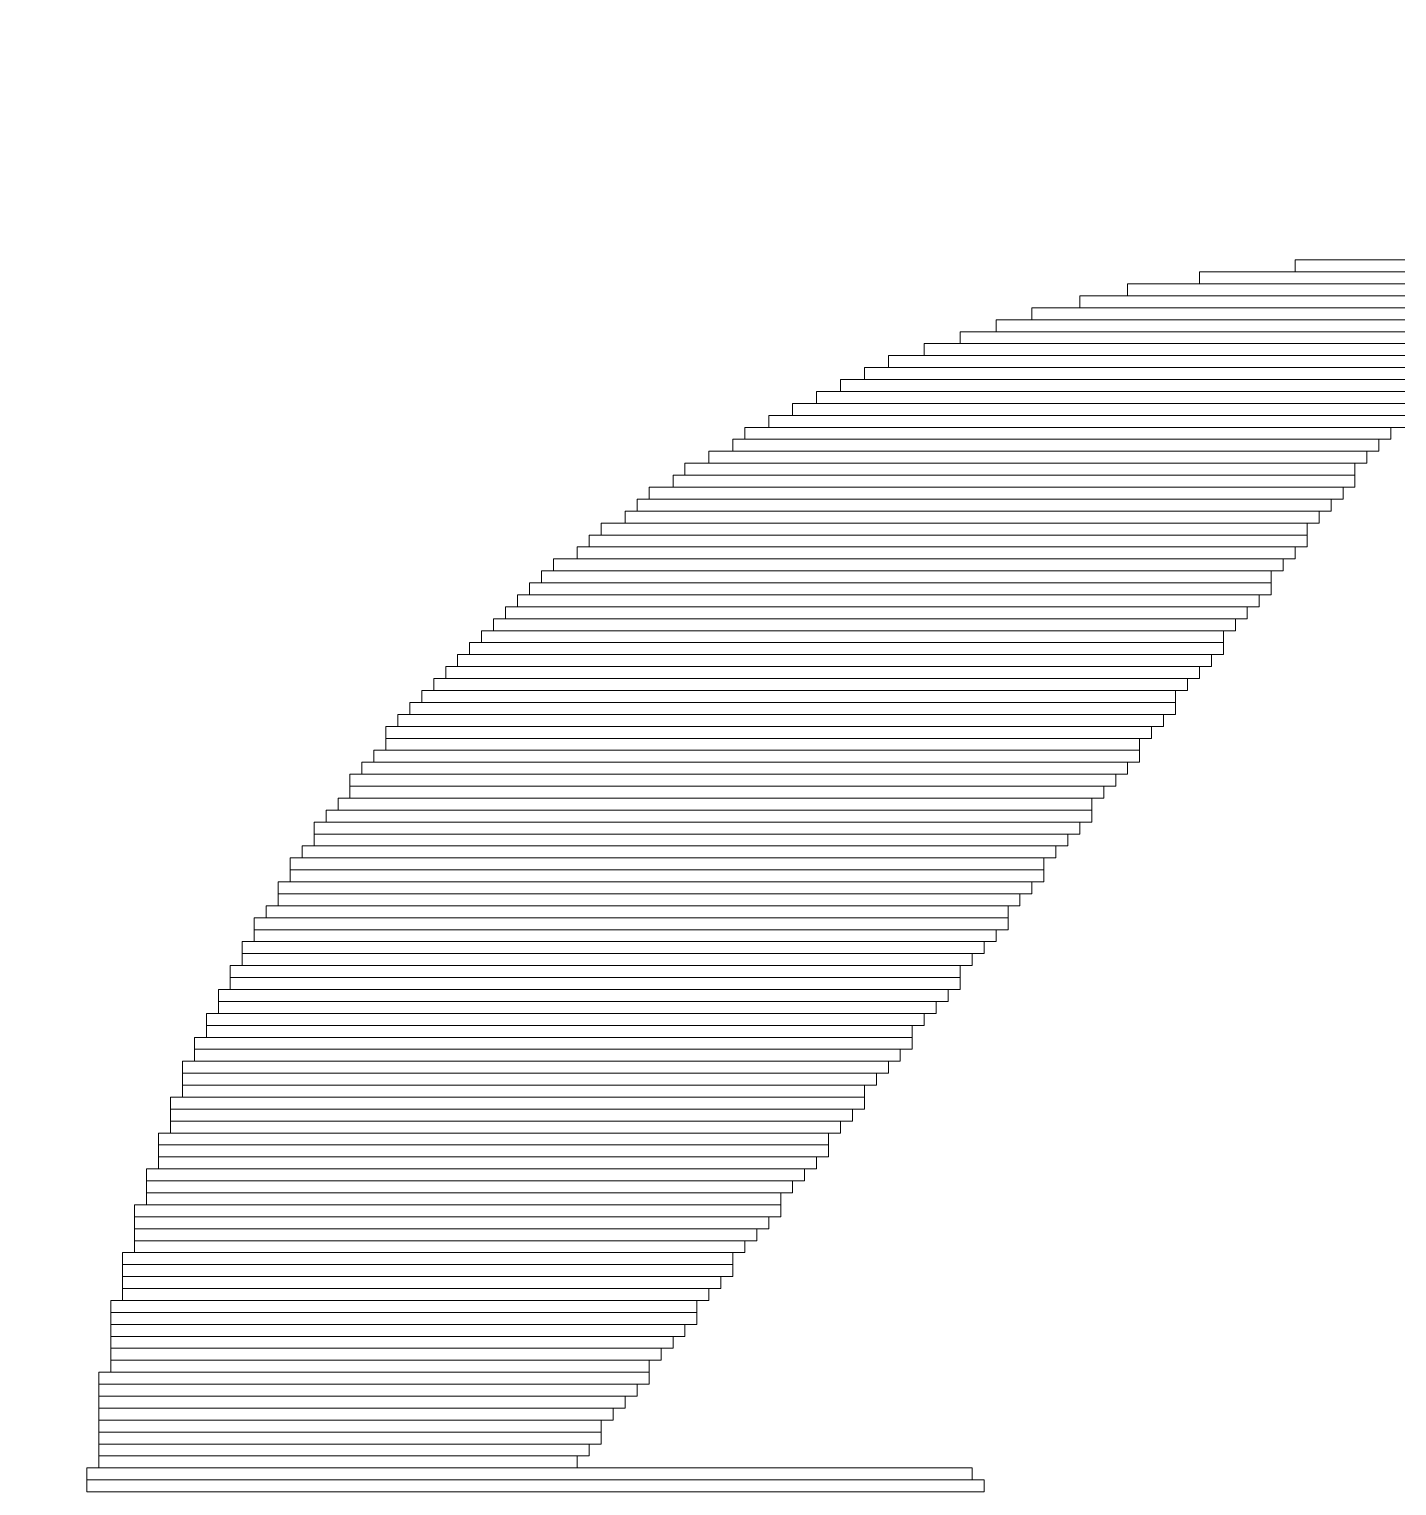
# Model space of a CAD drawing. Header units: millimetres. Extents: x -32 to 79, y -57 to 20.
# Drawn here: x 41.586 to 44.49, y -19.232 to -16.138 of the extents above; entities that cross this region are included whole.
import ezdxf

# ---------------------------------------------------------------- set-up
doc = ezdxf.new("R2010")
doc.units = ezdxf.units.MM
doc.header["$MEASUREMENT"] = 0
doc.layers.add('BG_OUTLINE', color=7, linetype='Continuous')
doc.layers.add('MA_PEN3', color=7, linetype='Continuous')

msp = doc.modelspace()

# ---------------------------------------------------------------- linework, layer by layer
at = {"layer": 'BG_OUTLINE', "lineweight": 9}
msp.add_open_spline([(-31.5602, -57.3483), (-31.5602, -57.3483), (-31.5602, 2.6515), (-31.5602, 2.6515), (-31.5602, 2.6515), (-31.5602, 2.6515), (48.4395, 2.6515), (48.4395, 2.6515), (48.4395, 2.6515), (48.4395, 2.6515), (48.4395, -57.3483), (48.4395, -57.3483), (48.4395, -57.3483), (48.4395, -57.3483), (-31.5602, -57.3483), (-31.5602, -57.3483)], degree=3, knots=[0, 0, 0, 0, 0.25, 0.25, 0.25, 0.25, 0.5, 0.5, 0.5, 0.5, 0.75, 0.75, 0.75, 0.75, 1, 1, 1, 1], dxfattribs=at)
at = {"layer": 'MA_PEN3', "lineweight": 9}
for points in [[(44.2737, -16.6535), (44.2737, -16.6535), (44.2737, -16.6281), (44.2737, -16.6281), (44.2737, -16.6281), (44.2737, -16.6281), (44.7055, -16.6281), (44.7055, -16.6281), (44.7055, -16.6281), (44.7055, -16.6281), (44.7055, -16.6535), (44.7055, -16.6535), (44.7055, -16.6535), (44.7055, -16.6535), (44.2737, -16.6535), (44.2737, -16.6535)], [(44.0705, -16.6789), (44.0705, -16.6789), (44.0705, -16.6535), (44.0705, -16.6535), (44.0705, -16.6535), (44.0705, -16.6535), (44.9087, -16.6535), (44.9087, -16.6535), (44.9087, -16.6535), (44.9087, -16.6535), (44.9087, -16.6789), (44.9087, -16.6789), (44.9087, -16.6789), (44.9087, -16.6789), (44.0705, -16.6789), (44.0705, -16.6789)], [(43.8165, -16.7297), (43.8165, -16.7297), (43.8165, -16.7043), (43.8165, -16.7043), (43.8165, -16.7043), (43.8165, -16.7043), (45.1627, -16.7043), (45.1627, -16.7043), (45.1627, -16.7043), (45.1627, -16.7043), (45.1627, -16.7297), (45.1627, -16.7297), (45.1627, -16.7297), (45.1627, -16.7297), (43.8165, -16.7297), (43.8165, -16.7297)], [(43.9181, -16.7043), (43.9181, -16.7043), (43.9181, -16.6789), (43.9181, -16.6789), (43.9181, -16.6789), (43.9181, -16.6789), (45.0611, -16.6789), (45.0611, -16.6789), (45.0611, -16.6789), (45.0611, -16.6789), (45.0611, -16.7043), (45.0611, -16.7043), (45.0611, -16.7043), (45.0611, -16.7043), (43.9181, -16.7043), (43.9181, -16.7043)], [(43.7149, -16.7551), (43.7149, -16.7551), (43.7149, -16.7297), (43.7149, -16.7297), (43.7149, -16.7297), (43.7149, -16.7297), (45.2643, -16.7297), (45.2643, -16.7297), (45.2643, -16.7297), (45.2643, -16.7297), (45.2643, -16.7551), (45.2643, -16.7551), (45.2643, -16.7551), (45.2643, -16.7551), (43.7149, -16.7551), (43.7149, -16.7551)], [(43.6387, -16.7805), (43.6387, -16.7805), (43.6387, -16.7551), (43.6387, -16.7551), (43.6387, -16.7551), (43.6387, -16.7551), (45.3405, -16.7551), (45.3405, -16.7551), (45.3405, -16.7551), (45.3405, -16.7551), (45.3405, -16.7805), (45.3405, -16.7805), (45.3405, -16.7805), (45.3405, -16.7805), (43.6387, -16.7805), (43.6387, -16.7805)], [(43.5625, -16.8059), (43.5625, -16.8059), (43.5625, -16.7805), (43.5625, -16.7805), (43.5625, -16.7805), (43.5625, -16.7805), (45.4167, -16.7805), (45.4167, -16.7805), (45.4167, -16.7805), (45.4167, -16.7805), (45.4167, -16.8059), (45.4167, -16.8059), (45.4167, -16.8059), (45.4167, -16.8059), (43.5625, -16.8059), (43.5625, -16.8059)], [(43.4863, -16.8313), (43.4863, -16.8313), (43.4863, -16.8059), (43.4863, -16.8059), (43.4863, -16.8059), (43.4863, -16.8059), (45.4929, -16.8059), (45.4929, -16.8059), (45.4929, -16.8059), (45.4929, -16.8059), (45.4929, -16.8313), (45.4929, -16.8313), (45.4929, -16.8313), (45.4929, -16.8313), (43.4863, -16.8313), (43.4863, -16.8313)], [(43.3593, -16.8821), (43.3593, -16.8821), (43.3593, -16.8567), (43.3593, -16.8567), (43.3593, -16.8567), (43.3593, -16.8567), (45.6199, -16.8567), (45.6199, -16.8567), (45.6199, -16.8567), (45.6199, -16.8567), (45.6199, -16.8821), (45.6199, -16.8821), (45.6199, -16.8821), (45.6199, -16.8821), (43.3593, -16.8821), (43.3593, -16.8821)], [(43.4101, -16.8567), (43.4101, -16.8567), (43.4101, -16.8313), (43.4101, -16.8313), (43.4101, -16.8313), (43.4101, -16.8313), (45.5691, -16.8313), (45.5691, -16.8313), (45.5691, -16.8313), (45.5691, -16.8313), (45.5691, -16.8567), (45.5691, -16.8567), (45.5691, -16.8567), (45.5691, -16.8567), (43.4101, -16.8567), (43.4101, -16.8567)], [(43.3085, -16.9075), (43.3085, -16.9075), (43.3085, -16.8821), (43.3085, -16.8821), (43.3085, -16.8821), (43.3085, -16.8821), (45.6707, -16.8821), (45.6707, -16.8821), (45.6707, -16.8821), (45.6707, -16.8821), (45.6707, -16.9075), (45.6707, -16.9075), (45.6707, -16.9075), (45.6707, -16.9075), (43.3085, -16.9075), (43.3085, -16.9075)], [(43.2577, -16.9329), (43.2577, -16.9329), (43.2577, -16.9075), (43.2577, -16.9075), (43.2577, -16.9075), (43.2577, -16.9075), (45.7215, -16.9075), (45.7215, -16.9075), (45.7215, -16.9075), (45.7215, -16.9075), (45.7215, -16.9329), (45.7215, -16.9329), (45.7215, -16.9329), (45.7215, -16.9329), (43.2577, -16.9329), (43.2577, -16.9329)], [(43.2069, -16.9583), (43.2069, -16.9583), (43.2069, -16.9329), (43.2069, -16.9329), (43.2069, -16.9329), (43.2069, -16.9329), (45.7723, -16.9329), (45.7723, -16.9329), (45.7723, -16.9329), (45.7723, -16.9329), (45.7723, -16.9583), (45.7723, -16.9583), (45.7723, -16.9583), (45.7723, -16.9583), (43.2069, -16.9583), (43.2069, -16.9583)], [(43.1053, -17.0091), (43.1053, -17.0091), (43.1053, -16.9837), (43.1053, -16.9837), (43.1053, -16.9837), (43.1053, -16.9837), (44.4769, -16.9837), (44.4769, -16.9837), (44.4769, -16.9837), (44.4769, -16.9837), (44.4769, -17.0091), (44.4769, -17.0091), (44.4769, -17.0091), (44.4769, -17.0091), (43.1053, -17.0091), (43.1053, -17.0091)], [(43.1561, -16.9837), (43.1561, -16.9837), (43.1561, -16.9583), (43.1561, -16.9583), (43.1561, -16.9583), (43.1561, -16.9583), (45.8231, -16.9583), (45.8231, -16.9583), (45.8231, -16.9583), (45.8231, -16.9583), (45.8231, -16.9837), (45.8231, -16.9837), (45.8231, -16.9837), (45.8231, -16.9837), (43.1561, -16.9837), (43.1561, -16.9837)], [(43.0799, -17.0345), (43.0799, -17.0345), (43.0799, -17.0091), (43.0799, -17.0091), (43.0799, -17.0091), (43.0799, -17.0091), (44.4515, -17.0091), (44.4515, -17.0091), (44.4515, -17.0091), (44.4515, -17.0091), (44.4515, -17.0345), (44.4515, -17.0345), (44.4515, -17.0345), (44.4515, -17.0345), (43.0799, -17.0345), (43.0799, -17.0345)], [(43.0291, -17.0599), (43.0291, -17.0599), (43.0291, -17.0345), (43.0291, -17.0345), (43.0291, -17.0345), (43.0291, -17.0345), (44.4261, -17.0345), (44.4261, -17.0345), (44.4261, -17.0345), (44.4261, -17.0345), (44.4261, -17.0599), (44.4261, -17.0599), (44.4261, -17.0599), (44.4261, -17.0599), (43.0291, -17.0599), (43.0291, -17.0599)], [(42.9783, -17.0853), (42.9783, -17.0853), (42.9783, -17.0599), (42.9783, -17.0599), (42.9783, -17.0599), (42.9783, -17.0599), (44.4007, -17.0599), (44.4007, -17.0599), (44.4007, -17.0599), (44.4007, -17.0599), (44.4007, -17.0853), (44.4007, -17.0853), (44.4007, -17.0853), (44.4007, -17.0853), (42.9783, -17.0853), (42.9783, -17.0853)], [(42.9529, -17.1107), (42.9529, -17.1107), (42.9529, -17.0853), (42.9529, -17.0853), (42.9529, -17.0853), (42.9529, -17.0853), (44.4007, -17.0853), (44.4007, -17.0853), (44.4007, -17.0853), (44.4007, -17.0853), (44.4007, -17.1107), (44.4007, -17.1107), (44.4007, -17.1107), (44.4007, -17.1107), (42.9529, -17.1107), (42.9529, -17.1107)], [(42.8767, -17.1615), (42.8767, -17.1615), (42.8767, -17.1361), (42.8767, -17.1361), (42.8767, -17.1361), (42.8767, -17.1361), (44.3499, -17.1361), (44.3499, -17.1361), (44.3499, -17.1361), (44.3499, -17.1361), (44.3499, -17.1615), (44.3499, -17.1615), (44.3499, -17.1615), (44.3499, -17.1615), (42.8767, -17.1615), (42.8767, -17.1615)], [(42.9021, -17.1361), (42.9021, -17.1361), (42.9021, -17.1107), (42.9021, -17.1107), (42.9021, -17.1107), (42.9021, -17.1107), (44.3753, -17.1107), (44.3753, -17.1107), (44.3753, -17.1107), (44.3753, -17.1107), (44.3753, -17.1361), (44.3753, -17.1361), (44.3753, -17.1361), (44.3753, -17.1361), (42.9021, -17.1361), (42.9021, -17.1361)], [(42.8513, -17.1869), (42.8513, -17.1869), (42.8513, -17.1615), (42.8513, -17.1615), (42.8513, -17.1615), (42.8513, -17.1615), (44.3245, -17.1615), (44.3245, -17.1615), (44.3245, -17.1615), (44.3245, -17.1615), (44.3245, -17.1869), (44.3245, -17.1869), (44.3245, -17.1869), (44.3245, -17.1869), (42.8513, -17.1869), (42.8513, -17.1869)], [(42.8005, -17.2123), (42.8005, -17.2123), (42.8005, -17.1869), (42.8005, -17.1869), (42.8005, -17.1869), (42.8005, -17.1869), (44.2991, -17.1869), (44.2991, -17.1869), (44.2991, -17.1869), (44.2991, -17.1869), (44.2991, -17.2123), (44.2991, -17.2123), (44.2991, -17.2123), (44.2991, -17.2123), (42.8005, -17.2123), (42.8005, -17.2123)], [(42.7751, -17.2377), (42.7751, -17.2377), (42.7751, -17.2123), (42.7751, -17.2123), (42.7751, -17.2123), (42.7751, -17.2123), (44.2991, -17.2123), (44.2991, -17.2123), (44.2991, -17.2123), (44.2991, -17.2123), (44.2991, -17.2377), (44.2991, -17.2377), (44.2991, -17.2377), (44.2991, -17.2377), (42.7751, -17.2377), (42.7751, -17.2377)], [(42.7497, -17.2631), (42.7497, -17.2631), (42.7497, -17.2377), (42.7497, -17.2377), (42.7497, -17.2377), (42.7497, -17.2377), (44.2737, -17.2377), (44.2737, -17.2377), (44.2737, -17.2377), (44.2737, -17.2377), (44.2737, -17.2631), (44.2737, -17.2631), (44.2737, -17.2631), (44.2737, -17.2631), (42.7497, -17.2631), (42.7497, -17.2631)], [(42.6735, -17.3139), (42.6735, -17.3139), (42.6735, -17.2885), (42.6735, -17.2885), (42.6735, -17.2885), (42.6735, -17.2885), (44.2229, -17.2885), (44.2229, -17.2885), (44.2229, -17.2885), (44.2229, -17.2885), (44.2229, -17.3139), (44.2229, -17.3139), (44.2229, -17.3139), (44.2229, -17.3139), (42.6735, -17.3139), (42.6735, -17.3139)], [(42.6989, -17.2885), (42.6989, -17.2885), (42.6989, -17.2631), (42.6989, -17.2631), (42.6989, -17.2631), (42.6989, -17.2631), (44.2483, -17.2631), (44.2483, -17.2631), (44.2483, -17.2631), (44.2483, -17.2631), (44.2483, -17.2885), (44.2483, -17.2885), (44.2483, -17.2885), (44.2483, -17.2885), (42.6989, -17.2885), (42.6989, -17.2885)], [(42.6481, -17.3393), (42.6481, -17.3393), (42.6481, -17.3139), (42.6481, -17.3139), (42.6481, -17.3139), (42.6481, -17.3139), (44.2229, -17.3139), (44.2229, -17.3139), (44.2229, -17.3139), (44.2229, -17.3139), (44.2229, -17.3393), (44.2229, -17.3393), (44.2229, -17.3393), (44.2229, -17.3393), (42.6481, -17.3393), (42.6481, -17.3393)], [(42.6227, -17.3647), (42.6227, -17.3647), (42.6227, -17.3393), (42.6227, -17.3393), (42.6227, -17.3393), (42.6227, -17.3393), (44.1975, -17.3393), (44.1975, -17.3393), (44.1975, -17.3393), (44.1975, -17.3393), (44.1975, -17.3647), (44.1975, -17.3647), (44.1975, -17.3647), (44.1975, -17.3647), (42.6227, -17.3647), (42.6227, -17.3647)], [(42.5973, -17.3901), (42.5973, -17.3901), (42.5973, -17.3647), (42.5973, -17.3647), (42.5973, -17.3647), (42.5973, -17.3647), (44.1721, -17.3647), (44.1721, -17.3647), (44.1721, -17.3647), (44.1721, -17.3647), (44.1721, -17.3901), (44.1721, -17.3901), (44.1721, -17.3901), (44.1721, -17.3901), (42.5973, -17.3901), (42.5973, -17.3901)], [(42.5465, -17.4409), (42.5465, -17.4409), (42.5465, -17.4155), (42.5465, -17.4155), (42.5465, -17.4155), (42.5465, -17.4155), (44.1213, -17.4155), (44.1213, -17.4155), (44.1213, -17.4155), (44.1213, -17.4155), (44.1213, -17.4409), (44.1213, -17.4409), (44.1213, -17.4409), (44.1213, -17.4409), (42.5465, -17.4409), (42.5465, -17.4409)], [(42.5719, -17.4155), (42.5719, -17.4155), (42.5719, -17.3901), (42.5719, -17.3901), (42.5719, -17.3901), (42.5719, -17.3901), (44.1467, -17.3901), (44.1467, -17.3901), (44.1467, -17.3901), (44.1467, -17.3901), (44.1467, -17.4155), (44.1467, -17.4155), (44.1467, -17.4155), (44.1467, -17.4155), (42.5719, -17.4155), (42.5719, -17.4155)], [(42.5211, -17.4663), (42.5211, -17.4663), (42.5211, -17.4409), (42.5211, -17.4409), (42.5211, -17.4409), (42.5211, -17.4409), (44.1213, -17.4409), (44.1213, -17.4409), (44.1213, -17.4409), (44.1213, -17.4409), (44.1213, -17.4663), (44.1213, -17.4663), (44.1213, -17.4663), (44.1213, -17.4663), (42.5211, -17.4663), (42.5211, -17.4663)], [(42.4957, -17.4917), (42.4957, -17.4917), (42.4957, -17.4663), (42.4957, -17.4663), (42.4957, -17.4663), (42.4957, -17.4663), (44.0959, -17.4663), (44.0959, -17.4663), (44.0959, -17.4663), (44.0959, -17.4663), (44.0959, -17.4917), (44.0959, -17.4917), (44.0959, -17.4917), (44.0959, -17.4917), (42.4957, -17.4917), (42.4957, -17.4917)], [(42.4703, -17.5171), (42.4703, -17.5171), (42.4703, -17.4917), (42.4703, -17.4917), (42.4703, -17.4917), (42.4703, -17.4917), (44.0705, -17.4917), (44.0705, -17.4917), (44.0705, -17.4917), (44.0705, -17.4917), (44.0705, -17.5171), (44.0705, -17.5171), (44.0705, -17.5171), (44.0705, -17.5171), (42.4703, -17.5171), (42.4703, -17.5171)], [(42.4449, -17.5425), (42.4449, -17.5425), (42.4449, -17.5171), (42.4449, -17.5171), (42.4449, -17.5171), (42.4449, -17.5171), (44.0451, -17.5171), (44.0451, -17.5171), (44.0451, -17.5171), (44.0451, -17.5171), (44.0451, -17.5425), (44.0451, -17.5425), (44.0451, -17.5425), (44.0451, -17.5425), (42.4449, -17.5425), (42.4449, -17.5425)], [(42.3941, -17.5933), (42.3941, -17.5933), (42.3941, -17.5679), (42.3941, -17.5679), (42.3941, -17.5679), (42.3941, -17.5679), (44.0197, -17.5679), (44.0197, -17.5679), (44.0197, -17.5679), (44.0197, -17.5679), (44.0197, -17.5933), (44.0197, -17.5933), (44.0197, -17.5933), (44.0197, -17.5933), (42.3941, -17.5933), (42.3941, -17.5933)], [(42.4195, -17.5679), (42.4195, -17.5679), (42.4195, -17.5425), (42.4195, -17.5425), (42.4195, -17.5425), (42.4195, -17.5425), (44.0197, -17.5425), (44.0197, -17.5425), (44.0197, -17.5425), (44.0197, -17.5425), (44.0197, -17.5679), (44.0197, -17.5679), (44.0197, -17.5679), (44.0197, -17.5679), (42.4195, -17.5679), (42.4195, -17.5679)], [(42.3687, -17.6187), (42.3687, -17.6187), (42.3687, -17.5933), (42.3687, -17.5933), (42.3687, -17.5933), (42.3687, -17.5933), (43.9943, -17.5933), (43.9943, -17.5933), (43.9943, -17.5933), (43.9943, -17.5933), (43.9943, -17.6187), (43.9943, -17.6187), (43.9943, -17.6187), (43.9943, -17.6187), (42.3687, -17.6187), (42.3687, -17.6187)], [(42.3433, -17.6441), (42.3433, -17.6441), (42.3433, -17.6187), (42.3433, -17.6187), (42.3433, -17.6187), (42.3433, -17.6187), (43.9689, -17.6187), (43.9689, -17.6187), (43.9689, -17.6187), (43.9689, -17.6187), (43.9689, -17.6441), (43.9689, -17.6441), (43.9689, -17.6441), (43.9689, -17.6441), (42.3433, -17.6441), (42.3433, -17.6441)], [(42.3433, -17.6695), (42.3433, -17.6695), (42.3433, -17.6441), (42.3433, -17.6441), (42.3433, -17.6441), (42.3433, -17.6441), (43.9435, -17.6441), (43.9435, -17.6441), (43.9435, -17.6441), (43.9435, -17.6441), (43.9435, -17.6695), (43.9435, -17.6695), (43.9435, -17.6695), (43.9435, -17.6695), (42.3433, -17.6695), (42.3433, -17.6695)], [(42.2925, -17.7203), (42.2925, -17.7203), (42.2925, -17.6949), (42.2925, -17.6949), (42.2925, -17.6949), (42.2925, -17.6949), (43.9181, -17.6949), (43.9181, -17.6949), (43.9181, -17.6949), (43.9181, -17.6949), (43.9181, -17.7203), (43.9181, -17.7203), (43.9181, -17.7203), (43.9181, -17.7203), (42.2925, -17.7203), (42.2925, -17.7203)], [(42.3179, -17.6949), (42.3179, -17.6949), (42.3179, -17.6695), (42.3179, -17.6695), (42.3179, -17.6695), (42.3179, -17.6695), (43.9435, -17.6695), (43.9435, -17.6695), (43.9435, -17.6695), (43.9435, -17.6695), (43.9435, -17.6949), (43.9435, -17.6949), (43.9435, -17.6949), (43.9435, -17.6949), (42.3179, -17.6949), (42.3179, -17.6949)], [(42.2671, -17.7457), (42.2671, -17.7457), (42.2671, -17.7203), (42.2671, -17.7203), (42.2671, -17.7203), (42.2671, -17.7203), (43.8927, -17.7203), (43.8927, -17.7203), (43.8927, -17.7203), (43.8927, -17.7203), (43.8927, -17.7457), (43.8927, -17.7457), (43.8927, -17.7457), (43.8927, -17.7457), (42.2671, -17.7457), (42.2671, -17.7457)], [(42.2671, -17.7711), (42.2671, -17.7711), (42.2671, -17.7457), (42.2671, -17.7457), (42.2671, -17.7457), (42.2671, -17.7457), (43.8673, -17.7457), (43.8673, -17.7457), (43.8673, -17.7457), (43.8673, -17.7457), (43.8673, -17.7711), (43.8673, -17.7711), (43.8673, -17.7711), (43.8673, -17.7711), (42.2671, -17.7711), (42.2671, -17.7711)], [(42.2417, -17.7965), (42.2417, -17.7965), (42.2417, -17.7711), (42.2417, -17.7711), (42.2417, -17.7711), (42.2417, -17.7711), (43.8419, -17.7711), (43.8419, -17.7711), (43.8419, -17.7711), (43.8419, -17.7711), (43.8419, -17.7965), (43.8419, -17.7965), (43.8419, -17.7965), (43.8419, -17.7965), (42.2417, -17.7965), (42.2417, -17.7965)], [(42.2163, -17.8219), (42.2163, -17.8219), (42.2163, -17.7965), (42.2163, -17.7965), (42.2163, -17.7965), (42.2163, -17.7965), (43.8419, -17.7965), (43.8419, -17.7965), (43.8419, -17.7965), (43.8419, -17.7965), (43.8419, -17.8219), (43.8419, -17.8219), (43.8419, -17.8219), (43.8419, -17.8219), (42.2163, -17.8219), (42.2163, -17.8219)], [(42.1909, -17.8473), (42.1909, -17.8473), (42.1909, -17.8219), (42.1909, -17.8219), (42.1909, -17.8219), (42.1909, -17.8219), (43.8165, -17.8219), (43.8165, -17.8219), (43.8165, -17.8219), (43.8165, -17.8219), (43.8165, -17.8473), (43.8165, -17.8473), (43.8165, -17.8473), (43.8165, -17.8473), (42.1909, -17.8473), (42.1909, -17.8473)], [(42.1909, -17.8727), (42.1909, -17.8727), (42.1909, -17.8473), (42.1909, -17.8473), (42.1909, -17.8473), (42.1909, -17.8473), (43.7911, -17.8473), (43.7911, -17.8473), (43.7911, -17.8473), (43.7911, -17.8473), (43.7911, -17.8727), (43.7911, -17.8727), (43.7911, -17.8727), (43.7911, -17.8727), (42.1909, -17.8727), (42.1909, -17.8727)], [(42.1655, -17.8981), (42.1655, -17.8981), (42.1655, -17.8727), (42.1655, -17.8727), (42.1655, -17.8727), (42.1655, -17.8727), (43.7657, -17.8727), (43.7657, -17.8727), (43.7657, -17.8727), (43.7657, -17.8727), (43.7657, -17.8981), (43.7657, -17.8981), (43.7657, -17.8981), (43.7657, -17.8981), (42.1655, -17.8981), (42.1655, -17.8981)], [(42.1401, -17.9235), (42.1401, -17.9235), (42.1401, -17.8981), (42.1401, -17.8981), (42.1401, -17.8981), (42.1401, -17.8981), (43.7403, -17.8981), (43.7403, -17.8981), (43.7403, -17.8981), (43.7403, -17.8981), (43.7403, -17.9235), (43.7403, -17.9235), (43.7403, -17.9235), (43.7403, -17.9235), (42.1401, -17.9235), (42.1401, -17.9235)], [(42.1401, -17.9489), (42.1401, -17.9489), (42.1401, -17.9235), (42.1401, -17.9235), (42.1401, -17.9235), (42.1401, -17.9235), (43.7403, -17.9235), (43.7403, -17.9235), (43.7403, -17.9235), (43.7403, -17.9235), (43.7403, -17.9489), (43.7403, -17.9489), (43.7403, -17.9489), (43.7403, -17.9489), (42.1401, -17.9489), (42.1401, -17.9489)], [(42.1147, -17.9743), (42.1147, -17.9743), (42.1147, -17.9489), (42.1147, -17.9489), (42.1147, -17.9489), (42.1147, -17.9489), (43.7149, -17.9489), (43.7149, -17.9489), (43.7149, -17.9489), (43.7149, -17.9489), (43.7149, -17.9743), (43.7149, -17.9743), (43.7149, -17.9743), (43.7149, -17.9743), (42.1147, -17.9743), (42.1147, -17.9743)], [(42.0893, -18.0251), (42.0893, -18.0251), (42.0893, -17.9997), (42.0893, -17.9997), (42.0893, -17.9997), (42.0893, -17.9997), (43.6641, -17.9997), (43.6641, -17.9997), (43.6641, -17.9997), (43.6641, -17.9997), (43.6641, -18.0251), (43.6641, -18.0251), (43.6641, -18.0251), (43.6641, -18.0251), (42.0893, -18.0251), (42.0893, -18.0251)], [(42.1147, -17.9997), (42.1147, -17.9997), (42.1147, -17.9743), (42.1147, -17.9743), (42.1147, -17.9743), (42.1147, -17.9743), (43.6895, -17.9743), (43.6895, -17.9743), (43.6895, -17.9743), (43.6895, -17.9743), (43.6895, -17.9997), (43.6895, -17.9997), (43.6895, -17.9997), (43.6895, -17.9997), (42.1147, -17.9997), (42.1147, -17.9997)], [(42.0639, -18.0505), (42.0639, -18.0505), (42.0639, -18.0251), (42.0639, -18.0251), (42.0639, -18.0251), (42.0639, -18.0251), (43.6641, -18.0251), (43.6641, -18.0251), (43.6641, -18.0251), (43.6641, -18.0251), (43.6641, -18.0505), (43.6641, -18.0505), (43.6641, -18.0505), (43.6641, -18.0505), (42.0639, -18.0505), (42.0639, -18.0505)], [(42.0639, -18.0759), (42.0639, -18.0759), (42.0639, -18.0505), (42.0639, -18.0505), (42.0639, -18.0505), (42.0639, -18.0505), (43.6387, -18.0505), (43.6387, -18.0505), (43.6387, -18.0505), (43.6387, -18.0505), (43.6387, -18.0759), (43.6387, -18.0759), (43.6387, -18.0759), (43.6387, -18.0759), (42.0639, -18.0759), (42.0639, -18.0759)], [(42.0385, -18.1013), (42.0385, -18.1013), (42.0385, -18.0759), (42.0385, -18.0759), (42.0385, -18.0759), (42.0385, -18.0759), (43.6133, -18.0759), (43.6133, -18.0759), (43.6133, -18.0759), (43.6133, -18.0759), (43.6133, -18.1013), (43.6133, -18.1013), (43.6133, -18.1013), (43.6133, -18.1013), (42.0385, -18.1013), (42.0385, -18.1013)], [(42.0131, -18.1521), (42.0131, -18.1521), (42.0131, -18.1267), (42.0131, -18.1267), (42.0131, -18.1267), (42.0131, -18.1267), (43.5625, -18.1267), (43.5625, -18.1267), (43.5625, -18.1267), (43.5625, -18.1267), (43.5625, -18.1521), (43.5625, -18.1521), (43.5625, -18.1521), (43.5625, -18.1521), (42.0131, -18.1521), (42.0131, -18.1521)], [(42.0385, -18.1267), (42.0385, -18.1267), (42.0385, -18.1013), (42.0385, -18.1013), (42.0385, -18.1013), (42.0385, -18.1013), (43.5879, -18.1013), (43.5879, -18.1013), (43.5879, -18.1013), (43.5879, -18.1013), (43.5879, -18.1267), (43.5879, -18.1267), (43.5879, -18.1267), (43.5879, -18.1267), (42.0385, -18.1267), (42.0385, -18.1267)], [(42.0131, -18.1775), (42.0131, -18.1775), (42.0131, -18.1521), (42.0131, -18.1521), (42.0131, -18.1521), (42.0131, -18.1521), (43.5625, -18.1521), (43.5625, -18.1521), (43.5625, -18.1521), (43.5625, -18.1521), (43.5625, -18.1775), (43.5625, -18.1775), (43.5625, -18.1775), (43.5625, -18.1775), (42.0131, -18.1775), (42.0131, -18.1775)], [(41.9877, -18.2029), (41.9877, -18.2029), (41.9877, -18.1775), (41.9877, -18.1775), (41.9877, -18.1775), (41.9877, -18.1775), (43.5371, -18.1775), (43.5371, -18.1775), (43.5371, -18.1775), (43.5371, -18.1775), (43.5371, -18.2029), (43.5371, -18.2029), (43.5371, -18.2029), (43.5371, -18.2029), (41.9877, -18.2029), (41.9877, -18.2029)], [(41.9877, -18.2283), (41.9877, -18.2283), (41.9877, -18.2029), (41.9877, -18.2029), (41.9877, -18.2029), (41.9877, -18.2029), (43.5117, -18.2029), (43.5117, -18.2029), (43.5117, -18.2029), (43.5117, -18.2029), (43.5117, -18.2283), (43.5117, -18.2283), (43.5117, -18.2283), (43.5117, -18.2283), (41.9877, -18.2283), (41.9877, -18.2283)], [(41.9623, -18.2537), (41.9623, -18.2537), (41.9623, -18.2283), (41.9623, -18.2283), (41.9623, -18.2283), (41.9623, -18.2283), (43.4863, -18.2283), (43.4863, -18.2283), (43.4863, -18.2283), (43.4863, -18.2283), (43.4863, -18.2537), (43.4863, -18.2537), (43.4863, -18.2537), (43.4863, -18.2537), (41.9623, -18.2537), (41.9623, -18.2537)], [(41.9369, -18.3045), (41.9369, -18.3045), (41.9369, -18.2791), (41.9369, -18.2791), (41.9369, -18.2791), (41.9369, -18.2791), (43.4609, -18.2791), (43.4609, -18.2791), (43.4609, -18.2791), (43.4609, -18.2791), (43.4609, -18.3045), (43.4609, -18.3045), (43.4609, -18.3045), (43.4609, -18.3045), (41.9369, -18.3045), (41.9369, -18.3045)], [(41.9623, -18.2791), (41.9623, -18.2791), (41.9623, -18.2537), (41.9623, -18.2537), (41.9623, -18.2537), (41.9623, -18.2537), (43.4609, -18.2537), (43.4609, -18.2537), (43.4609, -18.2537), (43.4609, -18.2537), (43.4609, -18.2791), (43.4609, -18.2791), (43.4609, -18.2791), (43.4609, -18.2791), (41.9623, -18.2791), (41.9623, -18.2791)], [(41.9369, -18.3299), (41.9369, -18.3299), (41.9369, -18.3045), (41.9369, -18.3045), (41.9369, -18.3045), (41.9369, -18.3045), (43.4355, -18.3045), (43.4355, -18.3045), (43.4355, -18.3045), (43.4355, -18.3045), (43.4355, -18.3299), (43.4355, -18.3299), (43.4355, -18.3299), (43.4355, -18.3299), (41.9369, -18.3299), (41.9369, -18.3299)], [(41.9115, -18.3553), (41.9115, -18.3553), (41.9115, -18.3299), (41.9115, -18.3299), (41.9115, -18.3299), (41.9115, -18.3299), (43.4101, -18.3299), (43.4101, -18.3299), (43.4101, -18.3299), (43.4101, -18.3299), (43.4101, -18.3553), (43.4101, -18.3553), (43.4101, -18.3553), (43.4101, -18.3553), (41.9115, -18.3553), (41.9115, -18.3553)], [(41.9115, -18.3807), (41.9115, -18.3807), (41.9115, -18.3553), (41.9115, -18.3553), (41.9115, -18.3553), (41.9115, -18.3553), (43.3847, -18.3553), (43.3847, -18.3553), (43.3847, -18.3553), (43.3847, -18.3553), (43.3847, -18.3807), (43.3847, -18.3807), (43.3847, -18.3807), (43.3847, -18.3807), (41.9115, -18.3807), (41.9115, -18.3807)], [(41.8861, -18.4315), (41.8861, -18.4315), (41.8861, -18.4061), (41.8861, -18.4061), (41.8861, -18.4061), (41.8861, -18.4061), (43.3593, -18.4061), (43.3593, -18.4061), (43.3593, -18.4061), (43.3593, -18.4061), (43.3593, -18.4315), (43.3593, -18.4315), (43.3593, -18.4315), (43.3593, -18.4315), (41.8861, -18.4315), (41.8861, -18.4315)], [(41.9115, -18.4061), (41.9115, -18.4061), (41.9115, -18.3807), (41.9115, -18.3807), (41.9115, -18.3807), (41.9115, -18.3807), (43.3593, -18.3807), (43.3593, -18.3807), (43.3593, -18.3807), (43.3593, -18.3807), (43.3593, -18.4061), (43.3593, -18.4061), (43.3593, -18.4061), (43.3593, -18.4061), (41.9115, -18.4061), (41.9115, -18.4061)], [(41.8861, -18.4569), (41.8861, -18.4569), (41.8861, -18.4315), (41.8861, -18.4315), (41.8861, -18.4315), (41.8861, -18.4315), (43.3339, -18.4315), (43.3339, -18.4315), (43.3339, -18.4315), (43.3339, -18.4315), (43.3339, -18.4569), (43.3339, -18.4569), (43.3339, -18.4569), (43.3339, -18.4569), (41.8861, -18.4569), (41.8861, -18.4569)], [(41.8861, -18.4823), (41.8861, -18.4823), (41.8861, -18.4569), (41.8861, -18.4569), (41.8861, -18.4569), (41.8861, -18.4569), (43.3085, -18.4569), (43.3085, -18.4569), (43.3085, -18.4569), (43.3085, -18.4569), (43.3085, -18.4823), (43.3085, -18.4823), (43.3085, -18.4823), (43.3085, -18.4823), (41.8861, -18.4823), (41.8861, -18.4823)], [(41.8607, -18.5077), (41.8607, -18.5077), (41.8607, -18.4823), (41.8607, -18.4823), (41.8607, -18.4823), (41.8607, -18.4823), (43.2831, -18.4823), (43.2831, -18.4823), (43.2831, -18.4823), (43.2831, -18.4823), (43.2831, -18.5077), (43.2831, -18.5077), (43.2831, -18.5077), (43.2831, -18.5077), (41.8607, -18.5077), (41.8607, -18.5077)], [(41.8607, -18.5331), (41.8607, -18.5331), (41.8607, -18.5077), (41.8607, -18.5077), (41.8607, -18.5077), (41.8607, -18.5077), (43.2831, -18.5077), (43.2831, -18.5077), (43.2831, -18.5077), (43.2831, -18.5077), (43.2831, -18.5331), (43.2831, -18.5331), (43.2831, -18.5331), (43.2831, -18.5331), (41.8607, -18.5331), (41.8607, -18.5331)], [(41.8353, -18.5839), (41.8353, -18.5839), (41.8353, -18.5585), (41.8353, -18.5585), (41.8353, -18.5585), (41.8353, -18.5585), (43.2323, -18.5585), (43.2323, -18.5585), (43.2323, -18.5585), (43.2323, -18.5585), (43.2323, -18.5839), (43.2323, -18.5839), (43.2323, -18.5839), (43.2323, -18.5839), (41.8353, -18.5839), (41.8353, -18.5839)], [(41.8607, -18.5585), (41.8607, -18.5585), (41.8607, -18.5331), (41.8607, -18.5331), (41.8607, -18.5331), (41.8607, -18.5331), (43.2577, -18.5331), (43.2577, -18.5331), (43.2577, -18.5331), (43.2577, -18.5331), (43.2577, -18.5585), (43.2577, -18.5585), (43.2577, -18.5585), (43.2577, -18.5585), (41.8607, -18.5585), (41.8607, -18.5585)], [(41.8353, -18.6093), (41.8353, -18.6093), (41.8353, -18.5839), (41.8353, -18.5839), (41.8353, -18.5839), (41.8353, -18.5839), (43.2069, -18.5839), (43.2069, -18.5839), (43.2069, -18.5839), (43.2069, -18.5839), (43.2069, -18.6093), (43.2069, -18.6093), (43.2069, -18.6093), (43.2069, -18.6093), (41.8353, -18.6093), (41.8353, -18.6093)], [(41.8353, -18.6347), (41.8353, -18.6347), (41.8353, -18.6093), (41.8353, -18.6093), (41.8353, -18.6093), (41.8353, -18.6093), (43.1815, -18.6093), (43.1815, -18.6093), (43.1815, -18.6093), (43.1815, -18.6093), (43.1815, -18.6347), (43.1815, -18.6347), (43.1815, -18.6347), (43.1815, -18.6347), (41.8353, -18.6347), (41.8353, -18.6347)], [(41.8099, -18.6601), (41.8099, -18.6601), (41.8099, -18.6347), (41.8099, -18.6347), (41.8099, -18.6347), (41.8099, -18.6347), (43.1815, -18.6347), (43.1815, -18.6347), (43.1815, -18.6347), (43.1815, -18.6347), (43.1815, -18.6601), (43.1815, -18.6601), (43.1815, -18.6601), (43.1815, -18.6601), (41.8099, -18.6601), (41.8099, -18.6601)], [(41.8099, -18.6855), (41.8099, -18.6855), (41.8099, -18.6601), (41.8099, -18.6601), (41.8099, -18.6601), (41.8099, -18.6601), (43.1561, -18.6601), (43.1561, -18.6601), (43.1561, -18.6601), (43.1561, -18.6601), (43.1561, -18.6855), (43.1561, -18.6855), (43.1561, -18.6855), (43.1561, -18.6855), (41.8099, -18.6855), (41.8099, -18.6855)], [(41.8099, -18.7109), (41.8099, -18.7109), (41.8099, -18.6855), (41.8099, -18.6855), (41.8099, -18.6855), (41.8099, -18.6855), (43.1307, -18.6855), (43.1307, -18.6855), (43.1307, -18.6855), (43.1307, -18.6855), (43.1307, -18.7109), (43.1307, -18.7109), (43.1307, -18.7109), (43.1307, -18.7109), (41.8099, -18.7109), (41.8099, -18.7109)], [(41.8099, -18.7363), (41.8099, -18.7363), (41.8099, -18.7109), (41.8099, -18.7109), (41.8099, -18.7109), (41.8099, -18.7109), (43.1053, -18.7109), (43.1053, -18.7109), (43.1053, -18.7109), (43.1053, -18.7109), (43.1053, -18.7363), (43.1053, -18.7363), (43.1053, -18.7363), (43.1053, -18.7363), (41.8099, -18.7363), (41.8099, -18.7363)], [(41.7845, -18.7617), (41.7845, -18.7617), (41.7845, -18.7363), (41.7845, -18.7363), (41.7845, -18.7363), (41.7845, -18.7363), (43.0799, -18.7363), (43.0799, -18.7363), (43.0799, -18.7363), (43.0799, -18.7363), (43.0799, -18.7617), (43.0799, -18.7617), (43.0799, -18.7617), (43.0799, -18.7617), (41.7845, -18.7617), (41.7845, -18.7617)], [(41.7845, -18.7871), (41.7845, -18.7871), (41.7845, -18.7617), (41.7845, -18.7617), (41.7845, -18.7617), (41.7845, -18.7617), (43.0799, -18.7617), (43.0799, -18.7617), (43.0799, -18.7617), (43.0799, -18.7617), (43.0799, -18.7871), (43.0799, -18.7871), (43.0799, -18.7871), (43.0799, -18.7871), (41.7845, -18.7871), (41.7845, -18.7871)], [(41.7845, -18.8125), (41.7845, -18.8125), (41.7845, -18.7871), (41.7845, -18.7871), (41.7845, -18.7871), (41.7845, -18.7871), (43.0545, -18.7871), (43.0545, -18.7871), (43.0545, -18.7871), (43.0545, -18.7871), (43.0545, -18.8125), (43.0545, -18.8125), (43.0545, -18.8125), (43.0545, -18.8125), (41.7845, -18.8125), (41.7845, -18.8125)], [(41.7591, -18.8633), (41.7591, -18.8633), (41.7591, -18.8379), (41.7591, -18.8379), (41.7591, -18.8379), (41.7591, -18.8379), (43.0037, -18.8379), (43.0037, -18.8379), (43.0037, -18.8379), (43.0037, -18.8379), (43.0037, -18.8633), (43.0037, -18.8633), (43.0037, -18.8633), (43.0037, -18.8633), (41.7591, -18.8633), (41.7591, -18.8633)], [(41.7845, -18.8379), (41.7845, -18.8379), (41.7845, -18.8125), (41.7845, -18.8125), (41.7845, -18.8125), (41.7845, -18.8125), (43.0291, -18.8125), (43.0291, -18.8125), (43.0291, -18.8125), (43.0291, -18.8125), (43.0291, -18.8379), (43.0291, -18.8379), (43.0291, -18.8379), (43.0291, -18.8379), (41.7845, -18.8379), (41.7845, -18.8379)], [(41.7591, -18.8887), (41.7591, -18.8887), (41.7591, -18.8633), (41.7591, -18.8633), (41.7591, -18.8633), (41.7591, -18.8633), (43.0037, -18.8633), (43.0037, -18.8633), (43.0037, -18.8633), (43.0037, -18.8633), (43.0037, -18.8887), (43.0037, -18.8887), (43.0037, -18.8887), (43.0037, -18.8887), (41.7591, -18.8887), (41.7591, -18.8887)], [(41.7591, -18.9141), (41.7591, -18.9141), (41.7591, -18.8887), (41.7591, -18.8887), (41.7591, -18.8887), (41.7591, -18.8887), (42.9783, -18.8887), (42.9783, -18.8887), (42.9783, -18.8887), (42.9783, -18.8887), (42.9783, -18.9141), (42.9783, -18.9141), (42.9783, -18.9141), (42.9783, -18.9141), (41.7591, -18.9141), (41.7591, -18.9141)], [(41.7591, -18.9395), (41.7591, -18.9395), (41.7591, -18.9141), (41.7591, -18.9141), (41.7591, -18.9141), (41.7591, -18.9141), (42.9529, -18.9141), (42.9529, -18.9141), (42.9529, -18.9141), (42.9529, -18.9141), (42.9529, -18.9395), (42.9529, -18.9395), (42.9529, -18.9395), (42.9529, -18.9395), (41.7591, -18.9395), (41.7591, -18.9395)], [(41.7591, -18.9649), (41.7591, -18.9649), (41.7591, -18.9395), (41.7591, -18.9395), (41.7591, -18.9395), (41.7591, -18.9395), (42.9275, -18.9395), (42.9275, -18.9395), (42.9275, -18.9395), (42.9275, -18.9395), (42.9275, -18.9649), (42.9275, -18.9649), (42.9275, -18.9649), (42.9275, -18.9649), (41.7591, -18.9649), (41.7591, -18.9649)], [(41.7337, -19.0157), (41.7337, -19.0157), (41.7337, -18.9903), (41.7337, -18.9903), (41.7337, -18.9903), (41.7337, -18.9903), (42.9021, -18.9903), (42.9021, -18.9903), (42.9021, -18.9903), (42.9021, -18.9903), (42.9021, -19.0157), (42.9021, -19.0157), (42.9021, -19.0157), (42.9021, -19.0157), (41.7337, -19.0157), (41.7337, -19.0157)], [(41.7591, -18.9903), (41.7591, -18.9903), (41.7591, -18.9649), (41.7591, -18.9649), (41.7591, -18.9649), (41.7591, -18.9649), (42.9021, -18.9649), (42.9021, -18.9649), (42.9021, -18.9649), (42.9021, -18.9649), (42.9021, -18.9903), (42.9021, -18.9903), (42.9021, -18.9903), (42.9021, -18.9903), (41.7591, -18.9903), (41.7591, -18.9903)], [(41.7337, -19.0411), (41.7337, -19.0411), (41.7337, -19.0157), (41.7337, -19.0157), (41.7337, -19.0157), (41.7337, -19.0157), (42.8767, -19.0157), (42.8767, -19.0157), (42.8767, -19.0157), (42.8767, -19.0157), (42.8767, -19.0411), (42.8767, -19.0411), (42.8767, -19.0411), (42.8767, -19.0411), (41.7337, -19.0411), (41.7337, -19.0411)], [(41.7337, -19.0665), (41.7337, -19.0665), (41.7337, -19.0411), (41.7337, -19.0411), (41.7337, -19.0411), (41.7337, -19.0411), (42.8513, -19.0411), (42.8513, -19.0411), (42.8513, -19.0411), (42.8513, -19.0411), (42.8513, -19.0665), (42.8513, -19.0665), (42.8513, -19.0665), (42.8513, -19.0665), (41.7337, -19.0665), (41.7337, -19.0665)], [(41.7337, -19.0919), (41.7337, -19.0919), (41.7337, -19.0665), (41.7337, -19.0665), (41.7337, -19.0665), (41.7337, -19.0665), (42.8259, -19.0665), (42.8259, -19.0665), (42.8259, -19.0665), (42.8259, -19.0665), (42.8259, -19.0919), (42.8259, -19.0919), (42.8259, -19.0919), (42.8259, -19.0919), (41.7337, -19.0919), (41.7337, -19.0919)], [(41.7337, -19.1173), (41.7337, -19.1173), (41.7337, -19.0919), (41.7337, -19.0919), (41.7337, -19.0919), (41.7337, -19.0919), (42.8005, -19.0919), (42.8005, -19.0919), (42.8005, -19.0919), (42.8005, -19.0919), (42.8005, -19.1173), (42.8005, -19.1173), (42.8005, -19.1173), (42.8005, -19.1173), (41.7337, -19.1173), (41.7337, -19.1173)], [(41.7337, -19.1427), (41.7337, -19.1427), (41.7337, -19.1173), (41.7337, -19.1173), (41.7337, -19.1173), (41.7337, -19.1173), (42.8005, -19.1173), (42.8005, -19.1173), (42.8005, -19.1173), (42.8005, -19.1173), (42.8005, -19.1427), (42.8005, -19.1427), (42.8005, -19.1427), (42.8005, -19.1427), (41.7337, -19.1427), (41.7337, -19.1427)], [(41.7337, -19.1681), (41.7337, -19.1681), (41.7337, -19.1427), (41.7337, -19.1427), (41.7337, -19.1427), (41.7337, -19.1427), (42.7751, -19.1427), (42.7751, -19.1427), (42.7751, -19.1427), (42.7751, -19.1427), (42.7751, -19.1681), (42.7751, -19.1681), (42.7751, -19.1681), (42.7751, -19.1681), (41.7337, -19.1681), (41.7337, -19.1681)], [(41.7337, -19.1935), (41.7337, -19.1935), (41.7337, -19.1681), (41.7337, -19.1681), (41.7337, -19.1681), (41.7337, -19.1681), (42.7497, -19.1681), (42.7497, -19.1681), (42.7497, -19.1681), (42.7497, -19.1681), (42.7497, -19.1935), (42.7497, -19.1935), (42.7497, -19.1935), (42.7497, -19.1935), (41.7337, -19.1935), (41.7337, -19.1935)], [(41.7083, -19.2189), (41.7083, -19.2189), (41.7083, -19.1935), (41.7083, -19.1935), (41.7083, -19.1935), (41.7083, -19.1935), (43.5879, -19.1935), (43.5879, -19.1935), (43.5879, -19.1935), (43.5879, -19.1935), (43.5879, -19.2189), (43.5879, -19.2189), (43.5879, -19.2189), (43.5879, -19.2189), (41.7083, -19.2189), (41.7083, -19.2189)], [(41.7083, -19.2443), (41.7083, -19.2443), (41.7083, -19.2189), (41.7083, -19.2189), (41.7083, -19.2189), (41.7083, -19.2189), (43.6133, -19.2189), (43.6133, -19.2189), (43.6133, -19.2189), (43.6133, -19.2189), (43.6133, -19.2443), (43.6133, -19.2443), (43.6133, -19.2443), (43.6133, -19.2443), (41.7083, -19.2443), (41.7083, -19.2443)]]:
    msp.add_open_spline(points, degree=3, knots=[0, 0, 0, 0, 0.25, 0.25, 0.25, 0.25, 0.5, 0.5, 0.5, 0.5, 0.75, 0.75, 0.75, 0.75, 1, 1, 1, 1], dxfattribs=at)

doc.saveas('drawing.dxf')
